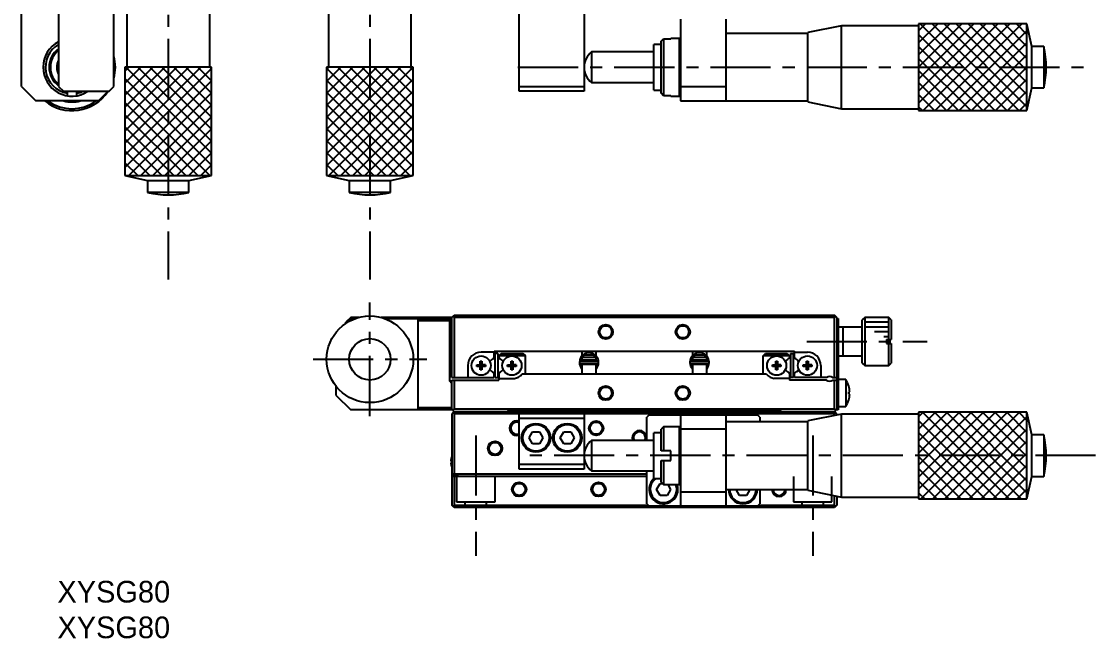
# Model space of a CAD drawing. Extents: x -54 to 403, y -3 to 289.
# Drawn here: x -53.3 to 169.8, y -2.6 to 125.5 of the extents above; entities that cross this region are included whole.
import ezdxf

# ---------------------------------------------------------------- set-up
doc = ezdxf.new("R2010")
doc.units = 0
doc.header["$LTSCALE"] = 10
doc.linetypes.add('CENTER', pattern=[2, 1.25, -0.25, 0.25, -0.25])
doc.linetypes.add('DASHED', pattern=[3.5, 2, -1.5])
doc.layers.get('0').update_dxf_attribs({"linetype": 'CONTINUOUS'})
doc.layers.add('CENTER', color=1, linetype='CENTER')
doc.styles.get("Standard").update_dxf_attribs({"font": 'FGP教科書体NT-M'})

msp = doc.modelspace()

# ---------------------------------------------------------------- linework, layer by layer
at = {"color": 7, "linetype": 'CONTINUOUS'}
for p, q in [((-53.334004, 111.960165), (-53.334004, 132.960165)), ((-45.634004, 132.960165), (-45.634004, 111.960165)), ((-34.134004, 111.960165), (-34.134004, 132.960165)), ((-31.434004, 131.960165), (-31.434004, 115.960165)), ((-14.234004, 115.960165), (-14.234004, 131.960165)), ((10.457847, 131.960165), (10.457847, 115.960165)), ((27.657847, 115.960165), (27.657847, 131.960165)), ((50.057847, 110.960165), (50.057847, 132.960165)), ((63.557847, 132.960165), (63.557847, 110.960165)), ((83.557847, 125.960165), (83.557847, 108.960165)), ((93.057847, 108.960165), (93.057847, 125.960165)), ((133.057847, 124.960165), (133.057847, 115.960165)), ((155.557847, 124.960165), (133.057847, 124.960165)), ((133.057847, 124.960165), (133.057847, 106.960165)), ((156.557847, 120.260165), (155.557847, 124.960165)), ((155.557847, 106.960165), (155.557847, 124.960165)), ((110.057847, 122.960165), (93.057847, 122.960165)), ((117.057847, 124.560165), (110.057847, 123.160165)), ((110.057847, 108.760165), (110.057847, 123.160165)), ((117.057847, 107.360165), (117.057847, 124.560165)), ((133.057847, 124.560165), (117.057847, 124.560165)), ((79.557847, 120.710165), (78.057847, 120.710165)), ((78.057847, 111.210165), (78.057847, 120.710165)), ((79.557847, 121.368491), (80.057847, 121.876244)), ((79.557847, 110.551838), (79.557847, 121.368491)), ((80.057847, 121.876244), (80.057847, 110.044085)), ((80.057847, 121.876244), (81.557847, 121.876244)), ((83.357847, 121.960165), (81.557847, 121.960165)), ((81.557847, 121.876244), (81.557847, 121.960165)), ((83.357847, 109.960165), (83.357847, 121.960165)), ((83.557847, 121.760165), (83.357847, 121.960165)), ((65.125027, 119.135165), (65.125027, 112.785165)), ((78.057847, 119.135165), (65.125027, 119.135165)), ((156.557847, 111.660165), (156.557847, 120.260165)), ((159.057847, 120.260165), (156.557847, 120.260165)), ((159.057847, 120.260165), (159.057847, 111.660165)), ((-13.834004, 115.960165), (-31.834004, 115.960165)), ((-31.834004, 115.960165), (-31.834004, 93.460165)), ((-13.834004, 93.460165), (-13.834004, 115.960165)), ((19.057847, 115.960165), (10.057847, 115.960165)), ((28.057847, 115.960165), (10.057847, 115.960165)), ((10.057847, 115.960165), (10.057847, 93.460165)), ((28.057847, 93.460165), (28.057847, 115.960165)), ((-53.334004, 111.960165), (-50.334004, 108.960165)), ((-45.634004, 111.960165), (-44.634004, 110.960165)), ((-35.134004, 110.960165), (-34.134004, 111.960165)), ((50.057847, 111.960165), (63.557847, 111.960165)), ((65.125027, 112.785165), (78.057847, 112.785165)), ((83.557847, 111.960165), (93.057847, 111.960165)), ((155.557847, 106.960165), (156.557847, 111.660165)), ((156.557847, 111.660165), (159.057847, 111.660165)), ((-44.634004, 110.960165), (-35.134004, 110.960165)), ((-43.834004, 110.960165), (-43.834004, 110.044085)), ((-41.834004, 110.044085), (-41.834004, 110.960165)), ((-37.334004, 108.960165), (-35.334004, 110.960165)), ((63.557847, 110.960165), (50.057847, 110.960165)), ((78.057847, 111.210165), (79.557847, 111.210165)), ((80.057847, 110.044085), (79.557847, 110.551838)), ((81.557847, 110.044085), (80.057847, 110.044085)), ((81.557847, 109.960165), (81.557847, 110.044085)), ((81.557847, 109.960165), (83.357847, 109.960165)), ((83.357847, 109.960165), (83.557847, 110.160165)), ((-37.334004, 108.960165), (-50.334004, 108.960165)), ((83.557847, 108.960165), (110.057847, 108.960165)), ((110.057847, 108.760165), (117.057847, 107.360165)), ((117.057847, 107.360165), (133.057847, 107.360165)), ((133.057847, 106.960165), (155.557847, 106.960165)), ((-31.834004, 93.460165), (-27.134004, 92.460165)), ((-31.834004, 93.460165), (-13.834004, 93.460165)), ((-27.134004, 92.460165), (-18.534004, 92.460165)), ((-27.134004, 92.460165), (-27.134004, 89.960165)), ((-18.534004, 92.460165), (-13.834004, 93.460165)), ((-18.534004, 89.960165), (-18.534004, 92.460165)), ((10.057847, 93.460165), (14.757847, 92.460165)), ((10.057847, 93.460165), (28.057847, 93.460165)), ((14.757847, 92.460165), (23.357847, 92.460165)), ((14.757847, 92.460165), (14.757847, 89.960165)), ((23.357847, 92.460165), (28.057847, 93.460165)), ((23.357847, 89.960165), (23.357847, 92.460165)), ((-18.534004, 89.960165), (-27.134004, 89.960165)), ((23.357847, 89.960165), (14.757847, 89.960165)), ((15.057847, 63.818323), (14.006805, 62.76728)), ((15.057847, 64.018323), (14.057847, 63.018323)), ((14.057847, 62.818323), (14.057847, 63.018323)), ((16.753503, 64.018323), (15.057847, 64.018323)), ((15.057847, 63.818323), (16.099807, 63.818323)), ((36.057847, 64.018323), (21.362191, 64.018323)), ((22.015887, 63.818323), (35.557847, 63.818323)), ((29.057847, 44.818323), (29.057847, 63.818323)), ((35.557847, 63.318323), (29.057847, 63.318323)), ((35.557847, 63.818323), (35.557847, 50.818323)), ((36.057847, 64.018323), (36.557847, 64.518323)), ((36.057847, 51.518323), (36.057847, 64.018323)), ((36.307847, 64.268323), (36.557847, 64.018323)), ((36.557847, 64.518323), (115.557847, 64.518323)), ((36.557847, 64.018323), (36.557847, 51.518323)), ((115.557847, 64.018323), (36.557847, 64.018323)), ((116.057847, 64.018323), (115.557847, 64.518323)), ((115.557847, 64.018323), (115.807847, 64.268323)), ((115.557847, 51.518323), (115.557847, 64.018323)), ((116.057847, 64.018323), (116.057847, 44.818323)), ((116.057847, 63.818323), (116.357847, 63.818323)), ((116.357847, 63.818323), (116.357847, 44.818323)), ((121.857847, 64.018323), (121.357847, 63.518323)), ((121.357847, 54.518323), (121.357847, 63.518323)), ((121.857847, 64.018323), (121.857847, 54.018323)), ((126.857847, 64.018323), (121.857847, 64.018323)), ((126.857847, 59.418323), (126.857847, 64.018323)), ((127.357847, 63.518323), (126.857847, 64.018323)), ((127.357847, 63.518323), (127.357847, 59.418323)), ((121.357847, 62.018323), (116.357847, 62.018323)), ((117.357847, 56.018323), (117.357847, 62.018323)), ((126.357847, 59.418323), (126.357847, 58.618323)), ((126.357847, 59.418323), (127.357847, 59.418323)), ((126.357847, 58.618323), (127.357847, 58.618323)), ((126.857847, 54.018323), (126.857847, 58.618323)), ((127.357847, 58.618323), (127.357847, 54.518323)), ((44.857847, 56.818323), (42.157847, 56.818323)), ((44.857847, 57.018323), (107.257847, 57.018323)), ((44.857847, 55.562734), (44.857847, 57.018323)), ((45.057847, 51.518323), (45.057847, 56.518323)), ((45.657847, 56.518323), (45.057847, 56.518323)), ((45.657849, 56.518323), (45.657849, 51.518323)), ((45.857847, 56.018323), (46.357847, 56.518323)), ((45.857847, 56.018323), (45.857847, 55.562734)), ((51.357847, 56.018323), (45.857847, 56.018323)), ((46.357847, 56.518323), (50.857847, 56.518323)), ((50.857847, 56.518323), (51.357847, 56.018323)), ((51.357847, 52.218323), (51.357847, 56.018323)), ((63.057847, 57.018323), (63.057847, 55.962654)), ((63.112164, 55.718323), (63.641332, 56.218323)), ((63.641332, 56.218323), (65.474362, 56.218323)), ((65.474362, 56.218323), (66.00353, 55.718323)), ((66.057847, 56.006574), (66.057847, 57.018323)), ((86.057847, 57.018323), (86.057847, 56.01464)), ((86.112164, 55.718323), (86.641332, 56.218323)), ((86.641332, 56.218323), (88.474362, 56.218323)), ((88.474362, 56.218323), (89.00353, 55.718323)), ((89.057847, 55.97312), (89.057847, 57.018323)), ((100.757847, 56.018323), (101.257847, 56.518323)), ((100.757847, 52.218323), (100.757847, 56.018323)), ((106.257847, 56.018323), (100.757847, 56.018323)), ((101.257847, 56.518323), (105.757847, 56.518323)), ((105.757847, 56.518323), (106.257847, 56.018323)), ((106.257847, 56.018323), (106.257847, 55.562734)), ((106.457845, 56.518323), (106.457845, 51.518323)), ((106.457847, 56.518323), (107.057847, 56.518323)), ((107.057847, 51.518323), (107.057847, 56.518323)), ((107.257847, 55.562734), (107.257847, 57.018323)), ((107.257847, 56.818323), (109.957847, 56.818323)), ((116.357847, 56.018323), (121.357847, 56.018323)), ((39.407847, 54.068323), (39.407847, 51.518323)), ((41.271486, 53.838323), (41.271486, 54.198323)), ((41.271486, 54.198323), (41.977847, 54.198323)), ((41.977847, 53.838323), (41.271486, 53.838323)), ((41.977847, 54.904684), (42.337847, 54.904684)), ((41.977847, 54.198323), (41.977847, 54.904684)), ((41.988219, 54.18795), (41.977847, 54.198323)), ((41.988219, 53.848695), (41.977847, 53.838323)), ((41.977847, 53.131961), (41.977847, 53.838323)), ((41.988219, 53.848695), (41.988219, 54.18795)), ((41.988219, 54.18795), (42.327475, 54.18795)), ((42.327475, 53.848695), (41.988219, 53.848695)), ((42.327475, 54.18795), (42.337847, 54.198323)), ((42.327475, 54.18795), (42.327475, 53.848695)), ((42.327475, 53.848695), (42.337847, 53.838323)), ((42.337847, 54.904684), (42.337847, 54.198323)), ((43.044209, 54.198323), (42.337847, 54.198323)), ((42.337847, 53.838323), (42.337847, 53.131961)), ((43.044209, 53.838323), (42.337847, 53.838323)), ((43.044209, 54.198323), (43.044209, 53.838323)), ((44.564097, 55.393138), (44.857847, 55.562734)), ((45.857847, 55.562734), (46.151597, 55.393138)), ((47.671486, 53.838323), (47.671486, 54.198323)), ((47.671486, 54.198323), (48.377847, 54.198323)), ((48.377847, 53.838323), (47.671486, 53.838323)), ((48.377847, 54.904684), (48.737847, 54.904684)), ((48.377847, 54.198323), (48.377847, 54.904684)), ((48.388219, 54.18795), (48.377847, 54.198323)), ((48.388219, 53.848695), (48.377847, 53.838323)), ((48.377847, 53.131961), (48.377847, 53.838323)), ((48.388219, 53.848695), (48.388219, 54.18795)), ((48.388219, 54.18795), (48.727475, 54.18795)), ((48.727475, 53.848695), (48.388219, 53.848695)), ((48.727475, 54.18795), (48.737847, 54.198323)), ((48.727475, 54.18795), (48.727475, 53.848695)), ((48.727475, 53.848695), (48.737847, 53.838323)), ((48.737847, 54.904684), (48.737847, 54.198323)), ((49.444209, 54.198323), (48.737847, 54.198323)), ((48.737847, 53.838323), (48.737847, 53.131961)), ((49.444209, 53.838323), (48.737847, 53.838323)), ((49.444209, 54.198323), (49.444209, 53.838323)), ((62.712435, 55.383732), (62.578686, 54.692485)), ((62.677524, 55.194357), (62.676667, 55.158617)), ((62.676667, 55.158617), (62.677595, 55.12288)), ((62.680166, 55.230012), (62.677524, 55.194357)), ((62.677595, 55.12288), (62.680307, 55.087233)), ((62.684585, 55.265495), (62.680166, 55.230012)), ((62.680307, 55.087233), (62.684797, 55.051763)), ((62.690773, 55.300719), (62.684585, 55.265495)), ((62.684797, 55.051763), (62.691052, 55.016556)), ((62.698713, 55.335598), (62.690773, 55.300719)), ((62.691052, 55.016556), (62.699058, 54.981699)), ((62.708388, 55.370047), (62.698713, 55.335598)), ((62.699058, 54.981699), (62.708795, 54.947277)), ((62.719774, 55.403979), (62.708388, 55.370047)), ((62.708795, 54.947277), (62.720241, 54.913373)), ((62.728646, 55.424471), (62.712435, 55.383732)), ((62.732111, 55.435566), (62.719774, 55.403979)), ((62.720241, 54.913373), (62.733368, 54.880072)), ((62.732608, 55.436419), (62.732111, 55.435566)), ((62.737994, 55.439037), (62.732608, 55.436419)), ((62.733368, 54.880072), (62.734146, 54.878241)), ((62.736916, 55.444461), (62.993473, 55.368142)), ((62.751438, 55.477688), (62.736941, 55.444349)), ((62.74269, 55.43952), (62.737994, 55.439037)), ((62.74866, 55.439416), (62.74269, 55.43952)), ((62.755866, 55.438726), (62.74866, 55.439416)), ((62.764261, 55.437454), (62.755866, 55.438726)), ((62.773792, 55.435609), (62.764261, 55.437454)), ((62.784395, 55.433201), (62.773792, 55.435609)), ((62.796003, 55.430248), (62.784395, 55.433201)), ((62.808541, 55.426768), (62.796003, 55.430248)), ((66.352218, 54.888828), (62.802218, 54.888828)), ((62.802218, 54.438828), (66.352218, 54.438828)), ((62.821927, 55.422783), (62.808541, 55.426768)), ((62.836074, 55.418319), (62.821927, 55.422783)), ((62.850893, 55.413405), (62.836074, 55.418319)), ((62.866285, 55.408074), (62.850893, 55.413405)), ((62.882153, 55.402359), (62.866285, 55.408074)), ((62.898393, 55.396297), (62.882153, 55.402359)), ((62.9149, 55.389928), (62.898393, 55.396297)), ((62.931567, 55.383292), (62.9149, 55.389928)), ((62.948287, 55.376434), (62.931567, 55.383292)), ((62.964952, 55.369396), (62.948287, 55.376434)), ((62.981453, 55.362225), (62.964952, 55.369396)), ((62.997684, 55.354967), (62.981453, 55.362225)), ((62.993473, 55.368142), (63.057857, 55.336968)), ((63.01354, 55.347669), (62.997684, 55.354967)), ((63.028918, 55.340379), (63.01354, 55.347669)), ((63.043719, 55.333142), (63.028918, 55.340379)), ((63.091831, 54.218271), (63.042613, 54.438776)), ((63.057847, 55.326007), (63.043719, 55.333142)), ((63.057847, 55.718323), (63.057847, 55.218323)), ((66.057847, 55.718323), (63.057847, 55.718323)), ((63.057847, 55.218323), (66.057847, 55.218323)), ((66.057847, 54.218323), (63.057847, 54.218323)), ((63.057847, 54.218323), (63.057847, 52.218323)), ((63.126698, 55.163455), (63.12726, 55.177077)), ((63.126837, 55.149826), (63.126698, 55.163455)), ((63.127673, 55.136226), (63.126837, 55.149826)), ((63.12726, 55.177077), (63.12852, 55.190654)), ((63.129205, 55.122692), (63.127673, 55.136226)), ((63.12852, 55.190654), (63.130475, 55.204151)), ((63.131427, 55.10926), (63.129205, 55.122692)), ((63.130475, 55.204151), (63.13312, 55.21753)), ((63.134331, 55.095967), (63.131427, 55.10926)), ((63.13312, 55.21753), (63.1333, 55.218327)), ((63.137907, 55.082845), (63.134331, 55.095967)), ((63.142144, 55.06993), (63.137907, 55.082845)), ((63.14703, 55.057255), (63.142144, 55.06993)), ((63.152548, 55.04485), (63.14703, 55.057255)), ((63.158682, 55.032748), (63.152548, 55.04485)), ((63.165415, 55.020977), (63.158682, 55.032748)), ((63.172727, 55.009566), (63.165415, 55.020977)), ((63.166702, 55.018323), (63.557847, 55.018323)), ((63.180596, 54.998543), (63.172727, 55.009566)), ((63.189002, 54.987931), (63.180596, 54.998543)), ((63.197922, 54.977757), (63.189002, 54.987931)), ((63.207331, 54.968042), (63.197922, 54.977757)), ((63.217206, 54.95881), (63.207331, 54.968042)), ((63.22752, 54.950079), (63.217206, 54.95881)), ((63.238247, 54.941869), (63.22752, 54.950079)), ((63.249362, 54.934198), (63.238247, 54.941869)), ((63.260836, 54.927081), (63.249362, 54.934198)), ((63.272641, 54.920535), (63.260836, 54.927081)), ((63.284749, 54.914573), (63.272641, 54.920535)), ((63.297131, 54.909207), (63.284749, 54.914573)), ((63.309758, 54.904449), (63.297131, 54.909207)), ((63.3226, 54.900308), (63.309758, 54.904449)), ((63.335628, 54.896794), (63.3226, 54.900308)), ((63.34881, 54.893913), (63.335628, 54.896794)), ((63.362118, 54.891671), (63.34881, 54.893913)), ((63.375519, 54.890075), (63.362118, 54.891671)), ((63.388984, 54.889127), (63.375519, 54.890075)), ((63.40177, 54.888828), (63.388984, 54.889127)), ((63.557847, 55.218323), (63.557847, 54.888828)), ((63.557847, 54.438828), (63.557847, 54.218323)), ((65.557847, 54.888828), (65.557847, 55.218323)), ((65.557847, 55.018323), (65.987515, 55.018323)), ((65.557847, 54.218323), (65.557847, 54.438828)), ((65.756221, 54.888852), (65.752666, 54.888828)), ((65.769713, 54.889356), (65.756221, 54.888852)), ((65.783167, 54.89051), (65.769713, 54.889356)), ((65.796553, 54.892313), (65.783167, 54.89051)), ((65.80984, 54.894761), (65.796553, 54.892313)), ((65.822997, 54.89785), (65.80984, 54.894761)), ((65.835992, 54.901573), (65.822997, 54.89785)), ((65.848796, 54.905924), (65.835992, 54.901573)), ((65.861379, 54.910894), (65.848796, 54.905924)), ((65.873709, 54.916472), (65.861379, 54.910894)), ((65.885757, 54.922648), (65.873709, 54.916472)), ((65.897494, 54.929409), (65.885757, 54.922648)), ((65.90889, 54.936741), (65.897494, 54.929409)), ((65.919917, 54.944628), (65.90889, 54.936741)), ((65.930547, 54.953053), (65.919917, 54.944628)), ((65.940752, 54.961998), (65.930547, 54.953053)), ((65.950506, 54.971444), (65.940752, 54.961998)), ((65.959783, 54.981367), (65.950506, 54.971444)), ((65.968557, 54.991747), (65.959783, 54.981367)), ((65.976804, 55.002559), (65.968557, 54.991747)), ((65.984501, 55.013776), (65.976804, 55.002559)), ((65.991628, 55.025373), (65.984501, 55.013776)), ((65.998161, 55.037319), (65.991628, 55.025373)), ((66.004084, 55.049587), (65.998161, 55.037319)), ((66.009378, 55.062143), (66.004084, 55.049587)), ((66.014027, 55.074956), (66.009378, 55.062143)), ((66.018018, 55.087993), (66.014027, 55.074956)), ((66.021338, 55.101219), (66.018018, 55.087993)), ((66.021133, 55.218338), (66.022986, 55.209513)), ((66.023977, 55.114599), (66.021338, 55.101219)), ((66.022986, 55.209513), (66.025216, 55.196076)), ((66.025927, 55.128097), (66.023977, 55.114599)), ((66.025216, 55.196076), (66.026754, 55.182538)), ((66.025393, 55.218353), (66.111836, 54.888846)), ((66.027182, 55.141677), (66.025927, 55.128097)), ((66.026754, 55.182538), (66.027596, 55.168934)), ((66.027739, 55.155302), (66.027182, 55.141677)), ((66.027596, 55.168934), (66.027739, 55.155302)), ((66.057847, 55.218323), (66.057847, 55.718323)), ((66.057847, 52.218323), (66.057847, 54.218323)), ((66.062691, 54.218154), (66.058081, 54.203)), ((66.11151, 54.438774), (66.062691, 54.218154)), ((66.421398, 55.435094), (66.408446, 55.465352)), ((66.44296, 55.379823), (66.422325, 55.435566)), ((85.674751, 55.39296), (85.541002, 54.701714)), ((85.63984, 55.203585), (85.638983, 55.167846)), ((85.638983, 55.167846), (85.639912, 55.132109)), ((85.642482, 55.23924), (85.63984, 55.203585)), ((85.639912, 55.132109), (85.642624, 55.096461)), ((85.646902, 55.274723), (85.642482, 55.23924)), ((85.642624, 55.096461), (85.647113, 55.060991)), ((85.653089, 55.309948), (85.646902, 55.274723)), ((85.647113, 55.060991), (85.653368, 55.025785)), ((85.661029, 55.344827), (85.653089, 55.309948)), ((85.653368, 55.025785), (85.661374, 54.990927)), ((85.670704, 55.379276), (85.661029, 55.344827)), ((85.661374, 54.990927), (85.671112, 54.956505)), ((85.68209, 55.413208), (85.670704, 55.379276)), ((85.671112, 54.956505), (85.682558, 54.922602)), ((85.690962, 55.4337), (85.674751, 55.39296)), ((85.694427, 55.444794), (85.68209, 55.413208)), ((85.682558, 54.922602), (85.695684, 54.889301)), ((85.694924, 55.445647), (85.694427, 55.444795)), ((85.700513, 55.448303), (85.694924, 55.445647)), ((85.695684, 54.889301), (85.696462, 54.88747)), ((85.713754, 55.486917), (85.696597, 55.447269)), ((85.699232, 55.453689), (85.955789, 55.377371)), ((85.705076, 55.448751), (85.700513, 55.448303)), ((85.71082, 55.448654), (85.705076, 55.448751)), ((85.717712, 55.448013), (85.71082, 55.448654)), ((85.72571, 55.446832), (85.717712, 55.448013)), ((85.734766, 55.445118), (85.72571, 55.446832)), ((85.744827, 55.44288), (85.734766, 55.445118)), ((85.75583, 55.440134), (85.744827, 55.44288)), ((85.767711, 55.436894), (85.75583, 55.440134)), ((89.314534, 54.898057), (85.764534, 54.898057)), ((85.764534, 54.448057), (89.314534, 54.448057)), ((85.780399, 55.433181), (85.767711, 55.436894)), ((85.793816, 55.429017), (85.780399, 55.433181)), ((85.807882, 55.424426), (85.793816, 55.429017)), ((85.822514, 55.419437), (85.807882, 55.424426)), ((85.837623, 55.414079), (85.822514, 55.419437)), ((85.853118, 55.408385), (85.837623, 55.414079)), ((85.868907, 55.402388), (85.853118, 55.408385)), ((85.884894, 55.396125), (85.868907, 55.402388)), ((85.900985, 55.389633), (85.884894, 55.396125)), ((85.917081, 55.382951), (85.900985, 55.389633)), ((85.933087, 55.376119), (85.917081, 55.382951)), ((85.948907, 55.369179), (85.933087, 55.376119)), ((85.964445, 55.362172), (85.948907, 55.369179)), ((85.955789, 55.377371), (86.057874, 55.325228)), ((85.979608, 55.355139), (85.964445, 55.362172)), ((85.994306, 55.348124), (85.979608, 55.355139)), ((86.008449, 55.341168), (85.994306, 55.348124)), ((86.057016, 54.218076), (86.004929, 54.448005)), ((86.021954, 55.334313), (86.008449, 55.341168)), ((86.034739, 55.327601), (86.021954, 55.334313)), ((86.046727, 55.321071), (86.034739, 55.327601)), ((86.057847, 55.314762), (86.046727, 55.321071)), ((86.057847, 55.718323), (86.057847, 55.218323)), ((89.057847, 55.718323), (86.057847, 55.718323)), ((86.057847, 55.218323), (89.057847, 55.218323)), ((89.057847, 54.218323), (86.057847, 54.218323)), ((86.057847, 54.218323), (86.057847, 52.218323)), ((86.089015, 55.172683), (86.089576, 55.186305)), ((86.089153, 55.159054), (86.089015, 55.172683)), ((86.08999, 55.145454), (86.089153, 55.159054)), ((86.089576, 55.186305), (86.090836, 55.199883)), ((86.091522, 55.131921), (86.08999, 55.145454)), ((86.090836, 55.199883), (86.092792, 55.21338)), ((86.093743, 55.118489), (86.091522, 55.131921)), ((86.092792, 55.21338), (86.093689, 55.218337)), ((86.096647, 55.105195), (86.093743, 55.118489)), ((86.100223, 55.092074), (86.096647, 55.105195)), ((86.104461, 55.079159), (86.100223, 55.092074)), ((86.109346, 55.066483), (86.104461, 55.079159)), ((86.114864, 55.054079), (86.109346, 55.066483)), ((86.120999, 55.041976), (86.114864, 55.054079)), ((86.127732, 55.030206), (86.120999, 55.041976)), ((86.135043, 55.018795), (86.127732, 55.030206)), ((86.142913, 55.007771), (86.135043, 55.018795)), ((86.135123, 55.018323), (86.557847, 55.018323)), ((86.151319, 54.99716), (86.142913, 55.007771)), ((86.160238, 54.986985), (86.151319, 54.99716)), ((86.169648, 54.977271), (86.160238, 54.986985)), ((86.179522, 54.968038), (86.169648, 54.977271)), ((86.189836, 54.959307), (86.179522, 54.968038)), ((86.200564, 54.951097), (86.189836, 54.959307)), ((86.211678, 54.943426), (86.200564, 54.951097)), ((86.223152, 54.93631), (86.211678, 54.943426)), ((86.234957, 54.929764), (86.223152, 54.93631)), ((86.247065, 54.923802), (86.234957, 54.929764)), ((86.259447, 54.918436), (86.247065, 54.923802)), ((86.272074, 54.913677), (86.259447, 54.918436)), ((86.284917, 54.909537), (86.272074, 54.913677)), ((86.297944, 54.906022), (86.284917, 54.909537)), ((86.311127, 54.903141), (86.297944, 54.906022)), ((86.324434, 54.9009), (86.311127, 54.903141)), ((86.337836, 54.899303), (86.324434, 54.9009)), ((86.3513, 54.898355), (86.337836, 54.899303)), ((86.364086, 54.898057), (86.3513, 54.898355)), ((86.557847, 55.218323), (86.557847, 54.898057)), ((86.557847, 54.448057), (86.557847, 54.218323)), ((88.557847, 54.898057), (88.557847, 55.218323)), ((88.557847, 55.018323), (88.944079, 55.018323)), ((88.557847, 54.218323), (88.557847, 54.448057)), ((88.718538, 54.898081), (88.714983, 54.898057)), ((88.732029, 54.898585), (88.718538, 54.898081)), ((88.745484, 54.899739), (88.732029, 54.898585)), ((88.75887, 54.901542), (88.745484, 54.899739)), ((88.772157, 54.90399), (88.75887, 54.901542)), ((88.785313, 54.907078), (88.772157, 54.90399)), ((88.798309, 54.910802), (88.785313, 54.907078)), ((88.811113, 54.915153), (88.798309, 54.910802)), ((88.823695, 54.920122), (88.811113, 54.915153)), ((88.836025, 54.925701), (88.823695, 54.920122)), ((88.848073, 54.931877), (88.836025, 54.925701)), ((88.85981, 54.938638), (88.848073, 54.931877)), ((88.871206, 54.94597), (88.85981, 54.938638)), ((88.882233, 54.953857), (88.871206, 54.94597)), ((88.892863, 54.962282), (88.882233, 54.953857)), ((88.903069, 54.971227), (88.892863, 54.962282)), ((88.912823, 54.980672), (88.903069, 54.971227)), ((88.922099, 54.990596), (88.912823, 54.980672)), ((88.930873, 55.000976), (88.922099, 54.990596)), ((88.93912, 55.011787), (88.930873, 55.000976)), ((88.946818, 55.023005), (88.93912, 55.011787)), ((88.953944, 55.034601), (88.946818, 55.023005)), ((88.960478, 55.046548), (88.953944, 55.034601)), ((88.966401, 55.058815), (88.960478, 55.046548)), ((88.971694, 55.071371), (88.966401, 55.058815)), ((88.976344, 55.084185), (88.971694, 55.071371)), ((88.980335, 55.097222), (88.976344, 55.084185)), ((88.983654, 55.110448), (88.980335, 55.097222)), ((88.986293, 55.123828), (88.983654, 55.110448)), ((88.985383, 55.218324), (88.987532, 55.205305)), ((88.988244, 55.137326), (88.986293, 55.123828)), ((88.987532, 55.205305), (88.98907, 55.191767)), ((88.989499, 55.150906), (88.988244, 55.137326)), ((88.98907, 55.191767), (88.989912, 55.178163)), ((88.990056, 55.16453), (88.989499, 55.150906)), ((88.989912, 55.178163), (88.990056, 55.16453)), ((88.991191, 55.218408), (89.074153, 54.898074)), ((89.073827, 54.448003), (89.022243, 54.21823)), ((89.057847, 55.218323), (89.057847, 55.718323)), ((89.057847, 52.218323), (89.057847, 54.218323)), ((89.383715, 55.444322), (89.370762, 55.47458)), ((89.405277, 55.389052), (89.384642, 55.444794)), ((102.671486, 53.838323), (102.671486, 54.198323)), ((102.671486, 54.198323), (103.377847, 54.198323)), ((103.377847, 53.838323), (102.671486, 53.838323)), ((103.377847, 54.904684), (103.737847, 54.904684)), ((103.377847, 54.198323), (103.377847, 54.904684)), ((103.388219, 54.18795), (103.377847, 54.198323)), ((103.388219, 53.848695), (103.377847, 53.838323)), ((103.377847, 53.131961), (103.377847, 53.838323)), ((103.388219, 53.848695), (103.388219, 54.18795)), ((103.388219, 54.18795), (103.727475, 54.18795)), ((103.727475, 53.848695), (103.388219, 53.848695)), ((103.727475, 54.18795), (103.737847, 54.198323)), ((103.727475, 54.18795), (103.727475, 53.848695)), ((103.727475, 53.848695), (103.737847, 53.838323)), ((103.737847, 54.904684), (103.737847, 54.198323)), ((104.444209, 54.198323), (103.737847, 54.198323)), ((103.737847, 53.838323), (103.737847, 53.131961)), ((104.444209, 53.838323), (103.737847, 53.838323)), ((104.444209, 54.198323), (104.444209, 53.838323)), ((106.257847, 55.562734), (105.964097, 55.393138)), ((107.551597, 55.393138), (107.257847, 55.562734)), ((109.071486, 53.838323), (109.071486, 54.198323)), ((109.071486, 54.198323), (109.777847, 54.198323)), ((109.777847, 53.838323), (109.071486, 53.838323)), ((109.777847, 54.904684), (110.137847, 54.904684)), ((109.777847, 54.198323), (109.777847, 54.904684)), ((109.788219, 54.18795), (109.777847, 54.198323)), ((109.788219, 53.848695), (109.777847, 53.838323)), ((109.777847, 53.131961), (109.777847, 53.838323)), ((109.788219, 53.848695), (109.788219, 54.18795)), ((109.788219, 54.18795), (110.127475, 54.18795)), ((110.127475, 53.848695), (109.788219, 53.848695)), ((110.127475, 54.18795), (110.137847, 54.198323)), ((110.127475, 54.18795), (110.127475, 53.848695)), ((110.127475, 53.848695), (110.137847, 53.838323)), ((110.137847, 54.904684), (110.137847, 54.198323)), ((110.844209, 54.198323), (110.137847, 54.198323)), ((110.137847, 53.838323), (110.137847, 53.131961)), ((110.844209, 53.838323), (110.137847, 53.838323)), ((110.844209, 54.198323), (110.844209, 53.838323)), ((112.707847, 54.068323), (112.707847, 51.518323)), ((121.357847, 54.518323), (121.857847, 54.018323)), ((121.857847, 54.018323), (126.857847, 54.018323)), ((126.857847, 54.018323), (127.357847, 54.518323)), ((35.557847, 52.518323), (36.057847, 52.518323)), ((36.057847, 51.518323), (44.857847, 51.518323)), ((42.337847, 53.131961), (41.977847, 53.131961)), ((44.857847, 52.473911), (44.564097, 52.643507)), ((44.857847, 51.518323), (44.857847, 52.473911)), ((45.057847, 51.518323), (45.657847, 51.518323)), ((46.151597, 52.643507), (45.857847, 52.473911)), ((45.857847, 52.473911), (45.857847, 51.018323)), ((48.737847, 53.131961), (48.377847, 53.131961)), ((101.478785, 52.218323), (50.636909, 52.218323)), ((103.737847, 53.131961), (103.377847, 53.131961)), ((105.964097, 52.643507), (106.257847, 52.473911)), ((106.257847, 52.473911), (106.257847, 51.018323)), ((107.057847, 51.518323), (106.457847, 51.518323)), ((107.257847, 52.473911), (107.551597, 52.643507)), ((107.257847, 51.518323), (107.257847, 52.473911)), ((113.957847, 51.518323), (107.257847, 51.518323)), ((110.137847, 53.131961), (109.777847, 53.131961)), ((115.157847, 51.518323), (116.057847, 51.518323)), ((12.057847, 47.818323), (12.057847, 49.661468)), ((36.057847, 50.318323), (35.557847, 50.818323)), ((36.057847, 51.018323), (45.857847, 51.018323)), ((36.057847, 44.818323), (36.057847, 51.018323)), ((36.557847, 51.018323), (36.557847, 45.018323)), ((45.857847, 51.318323), (49.079862, 51.318323)), ((106.257847, 51.318323), (103.035832, 51.318323)), ((113.896409, 51.018323), (106.257847, 51.018323)), ((115.219285, 51.018323), (116.057847, 51.018323)), ((115.557847, 45.018323), (115.557847, 51.018323)), ((117.90031, 51.118323), (116.357847, 51.118323)), ((117.90031, 51.118323), (117.90031, 45.518323)), ((118.551052, 49.717462), (118.55722, 49.72047)), ((12.057847, 47.818323), (15.057847, 44.818323)), ((118.551052, 48.578323), (118.744309, 48.578323)), ((118.551052, 48.058323), (118.551052, 48.578323)), ((118.744309, 48.058323), (118.551052, 48.058323)), ((118.55722, 46.916175), (118.551052, 46.919183)), ((36.057847, 44.818323), (15.057847, 44.818323)), ((29.057847, 45.318323), (36.057847, 45.318323)), ((36.057847, 45.018323), (36.557847, 44.518323)), ((36.557847, 45.018323), (36.307847, 44.768323)), ((36.557847, 45.018323), (115.557847, 45.018323)), ((47.557847, 44.518323), (47.907847, 44.868323)), ((47.907847, 44.868323), (104.207847, 44.868323)), ((104.207847, 44.868323), (104.557847, 44.518323)), ((115.807847, 44.768323), (115.557847, 45.018323)), ((115.557847, 44.518323), (116.057847, 45.018323)), ((116.357847, 44.818323), (116.057847, 44.818323)), ((116.357847, 45.518323), (117.90031, 45.518323)), ((36.557847, 44.518323), (36.057847, 44.018323)), ((36.057847, 44.018323), (36.057847, 25.018323)), ((36.307847, 44.268323), (36.557847, 44.018323)), ((36.557847, 44.518323), (115.557847, 44.518323)), ((36.557847, 44.018323), (36.557847, 31.518323)), ((115.557847, 44.018323), (36.557847, 44.018323)), ((50.057847, 32.518323), (50.057847, 44.018323)), ((63.557847, 43.018323), (50.057847, 43.018323)), ((63.557847, 44.018323), (63.557847, 32.518323)), ((77.057847, 43.818323), (76.557847, 43.318323)), ((76.557847, 38.493323), (76.557847, 43.318323)), ((77.057847, 43.818323), (99.557847, 43.818323)), ((83.557847, 43.818323), (83.557847, 24.818323)), ((93.057847, 24.818323), (93.057847, 43.818323)), ((100.057847, 43.318323), (99.557847, 43.818323)), ((100.057847, 43.318323), (100.057847, 42.318323)), ((117.057847, 43.918323), (110.057847, 42.518323)), ((110.057847, 28.118323), (110.057847, 42.518323)), ((116.057847, 44.018323), (115.557847, 44.518323)), ((115.557847, 44.018323), (115.807847, 44.268323)), ((115.557847, 43.618323), (115.557847, 44.018323)), ((116.057847, 44.018323), (116.057847, 43.718323)), ((133.057847, 43.918323), (117.057847, 43.918323)), ((117.057847, 26.718323), (117.057847, 43.918323)), ((155.557847, 44.318323), (133.057847, 44.318323)), ((133.057847, 44.318323), (133.057847, 26.318323)), ((156.557847, 39.618323), (155.557847, 44.318323)), ((155.557847, 26.318323), (155.557847, 44.318323)), ((52.114471, 39.018323), (52.836159, 40.268323)), ((52.836159, 40.268323), (54.279535, 40.268323)), ((54.279535, 40.268323), (55.001223, 39.018323)), ((58.614471, 39.018323), (59.336159, 40.268323)), ((59.336159, 40.268323), (60.779535, 40.268323)), ((60.779535, 40.268323), (61.501223, 39.018323)), ((80.057847, 41.318323), (79.557847, 40.818323)), ((79.557847, 36.318323), (79.557847, 40.818323)), ((80.057847, 41.318323), (80.057847, 36.318323)), ((83.357847, 41.318323), (80.057847, 41.318323)), ((83.557847, 41.118323), (83.357847, 41.318323)), ((83.357847, 29.318323), (83.357847, 41.318323)), ((93.057847, 40.818323), (83.557847, 40.818323)), ((110.057847, 42.318323), (93.057847, 42.318323)), ((52.836159, 37.768323), (52.114471, 39.018323)), ((55.001223, 39.018323), (54.279535, 37.768323)), ((59.336159, 37.768323), (58.614471, 39.018323)), ((61.501223, 39.018323), (60.779535, 37.768323)), ((78.057847, 38.493323), (65.125027, 38.493323)), ((65.125027, 38.493323), (65.125027, 32.143323)), ((79.557847, 40.068323), (78.057847, 40.068323)), ((78.057847, 30.568323), (78.057847, 40.068323)), ((159.057847, 39.618323), (156.557847, 39.618323)), ((156.557847, 31.018323), (156.557847, 39.618323)), ((159.057847, 39.618323), (159.057847, 31.018323)), ((54.279535, 37.768323), (52.836159, 37.768323)), ((60.779535, 37.768323), (59.336159, 37.768323)), ((81.557847, 36.318323), (79.557847, 36.318323)), ((81.557847, 34.318323), (81.557847, 36.318323)), ((35.867988, 34.198323), (35.988325, 34.198323)), ((35.988325, 33.838323), (35.867988, 33.838323)), ((35.983703, 34.906938), (35.988325, 34.904684)), ((35.988325, 34.198323), (35.988325, 33.838323)), ((50.057847, 33.518323), (63.557847, 33.518323)), ((79.557847, 29.818323), (79.557847, 34.318323)), ((79.557847, 34.318323), (81.557847, 34.318323)), ((80.057847, 34.318323), (80.057847, 29.318323)), ((35.988325, 33.131961), (35.983703, 33.129707)), ((36.057847, 31.518323), (76.557847, 31.518323)), ((36.057847, 31.318323), (37.457847, 31.318323)), ((37.457847, 31.518323), (37.457847, 31.318323)), ((63.557847, 32.518323), (50.057847, 32.518323)), ((65.125027, 32.143323), (78.057847, 32.143323)), ((76.557847, 25.318323), (76.557847, 32.143323)), ((76.557847, 31.018323), (36.057847, 31.018323)), ((36.557847, 31.018323), (36.557847, 25.018323)), ((78.057847, 30.568323), (79.557847, 30.568323)), ((78.614471, 28.318323), (79.336159, 29.568323)), ((79.336159, 29.568323), (79.807847, 29.568323)), ((79.557847, 29.818323), (80.057847, 29.318323)), ((80.057847, 29.318323), (83.357847, 29.318323)), ((80.923873, 29.318323), (81.501223, 28.318323)), ((83.357847, 29.318323), (83.557847, 29.518323)), ((155.557847, 26.318323), (156.557847, 31.018323)), ((156.557847, 31.018323), (159.057847, 31.018323)), ((79.336159, 27.068323), (78.614471, 28.318323)), ((80.779535, 27.068323), (79.336159, 27.068323)), ((81.501223, 28.318323), (80.779535, 27.068323)), ((83.557847, 27.818323), (93.057847, 27.818323)), ((93.057847, 28.318323), (110.057847, 28.318323)), ((95.836159, 27.068323), (95.114471, 28.318323)), ((97.279535, 27.068323), (95.836159, 27.068323)), ((98.001223, 28.318323), (97.279535, 27.068323)), ((100.057847, 28.318323), (100.057847, 25.318323)), ((110.057847, 28.118323), (117.057847, 26.718323)), ((115.557847, 25.018323), (115.557847, 27.018323)), ((116.057847, 26.918323), (116.057847, 25.018323)), ((36.557847, 24.518323), (36.057847, 25.018323)), ((36.307847, 24.768323), (36.557847, 25.018323)), ((36.557847, 25.018323), (76.857847, 25.018323)), ((76.557847, 25.318323), (77.057847, 24.818323)), ((99.557847, 24.818323), (77.057847, 24.818323)), ((99.557847, 24.818323), (100.057847, 25.318323)), ((99.757847, 25.018323), (115.557847, 25.018323)), ((115.557847, 25.018323), (115.807847, 24.768323)), ((116.057847, 25.018323), (115.557847, 24.518323)), ((117.057847, 26.718323), (133.057847, 26.718323)), ((133.057847, 26.318323), (155.557847, 26.318323)), ((115.557847, 24.518323), (36.557847, 24.518323))]:
    msp.add_line(p, q, dxfattribs=at)
at = {"color": 3, "linetype": 'CONTINUOUS'}
for p, q in [((133.057847, 123.50553), (134.512482, 124.960165)), ((133.057847, 121.00553), (137.012482, 124.960165)), ((133.057847, 118.50553), (139.512482, 124.960165)), ((133.057847, 116.00553), (142.012482, 124.960165)), ((133.057847, 113.50553), (144.512482, 124.960165)), ((133.057847, 111.00553), (147.012482, 124.960165)), ((133.057847, 108.50553), (149.512482, 124.960165)), ((133.371824, 124.960165), (151.371824, 106.960165)), ((134.012482, 106.960165), (152.012482, 124.960165)), ((135.871824, 124.960165), (153.871824, 106.960165)), ((136.512482, 106.960165), (154.512482, 124.960165)), ((138.371824, 124.960165), (155.557847, 107.774141)), ((140.871824, 124.960165), (155.557847, 110.274141)), ((143.371824, 124.960165), (155.557847, 112.774141)), ((145.871824, 124.960165), (155.557847, 115.274141)), ((148.371824, 124.960165), (155.557847, 117.774141)), ((150.871824, 124.960165), (155.557847, 120.274141)), ((153.371824, 124.960165), (155.557847, 122.774141)), ((133.057847, 122.774141), (148.871824, 106.960165)), ((139.012482, 106.960165), (155.557847, 123.50553)), ((141.512482, 106.960165), (155.557847, 121.00553)), ((133.057847, 120.274141), (146.371824, 106.960165)), ((144.012482, 106.960165), (155.557847, 118.50553)), ((133.057847, 117.774141), (143.871824, 106.960165)), ((-31.834004, 115.171827), (-31.045666, 115.960165)), ((-31.834004, 112.671827), (-28.545666, 115.960165)), ((-31.834004, 110.171827), (-26.045666, 115.960165)), ((-31.834004, 107.671827), (-23.545666, 115.960165)), ((-31.834004, 105.171827), (-21.045666, 115.960165)), ((-31.834004, 102.671827), (-18.545666, 115.960165)), ((-31.834004, 100.171827), (-16.045666, 115.960165)), ((-31.834004, 97.671827), (-13.834004, 115.671827)), ((-31.686325, 115.960165), (-13.834004, 98.107844)), ((-29.186325, 115.960165), (-13.834004, 100.607844)), ((-26.686325, 115.960165), (-13.834004, 103.107844)), ((-24.186325, 115.960165), (-13.834004, 105.607844)), ((-21.686325, 115.960165), (-13.834004, 108.107844)), ((-19.186325, 115.960165), (-13.834004, 110.607844)), ((-16.686325, 115.960165), (-13.834004, 113.107844)), ((-14.186325, 115.960165), (-13.834004, 115.607844)), ((10.057847, 115.50553), (10.512482, 115.960165)), ((10.057847, 113.00553), (13.012482, 115.960165)), ((10.057847, 110.50553), (15.512482, 115.960165)), ((10.057847, 108.00553), (18.012482, 115.960165)), ((10.057847, 105.50553), (20.512482, 115.960165)), ((10.057847, 103.00553), (23.012482, 115.960165)), ((10.057847, 100.50553), (25.512482, 115.960165)), ((10.057847, 98.00553), (28.012482, 115.960165)), ((10.057847, 115.774141), (28.057847, 97.774141)), ((12.371824, 115.960165), (28.057847, 100.274141)), ((14.871824, 115.960165), (28.057847, 102.774141)), ((17.371824, 115.960165), (28.057847, 105.274141)), ((19.871824, 115.960165), (28.057847, 107.774141)), ((22.371824, 115.960165), (28.057847, 110.274141)), ((24.871824, 115.960165), (28.057847, 112.774141)), ((27.371824, 115.960165), (28.057847, 115.274141)), ((133.057847, 115.274141), (141.371824, 106.960165)), ((146.512482, 106.960165), (155.557847, 116.00553)), ((-31.834004, 113.607844), (-13.834004, 95.607844)), ((-31.834004, 95.171827), (-13.834004, 113.171827)), ((10.057847, 95.50553), (28.057847, 113.50553)), ((10.057847, 113.274141), (28.057847, 95.274141)), ((133.057847, 112.774141), (138.871824, 106.960165)), ((149.012482, 106.960165), (155.557847, 113.50553)), ((-31.834004, 111.107844), (-14.186325, 93.460165)), ((-31.045666, 93.460165), (-13.834004, 110.671827)), ((10.057847, 110.774141), (27.371824, 93.460165)), ((10.512482, 93.460165), (28.057847, 111.00553)), ((133.057847, 110.274141), (136.371824, 106.960165)), ((151.512482, 106.960165), (155.557847, 111.00553)), ((-31.834004, 108.607844), (-16.686325, 93.460165)), ((-28.545666, 93.460165), (-13.834004, 108.171827)), ((10.057847, 108.274141), (24.871824, 93.460165)), ((13.012482, 93.460165), (28.057847, 108.50553)), ((133.057847, 107.774141), (133.871824, 106.960165)), ((154.012482, 106.960165), (155.557847, 108.50553)), ((-31.834004, 106.107844), (-19.186325, 93.460165)), ((-26.045666, 93.460165), (-13.834004, 105.671827)), ((10.057847, 105.774141), (22.371824, 93.460165)), ((15.512482, 93.460165), (28.057847, 106.00553)), ((-31.834004, 103.607844), (-21.686325, 93.460165)), ((-23.545666, 93.460165), (-13.834004, 103.171827)), ((10.057847, 103.274141), (19.871824, 93.460165)), ((18.012482, 93.460165), (28.057847, 103.50553)), ((-31.834004, 101.107844), (-24.186325, 93.460165)), ((-21.045666, 93.460165), (-13.834004, 100.671827)), ((10.057847, 100.774141), (17.371824, 93.460165)), ((20.512482, 93.460165), (28.057847, 101.00553)), ((-31.834004, 98.607844), (-26.686325, 93.460165)), ((10.057847, 98.274141), (14.871824, 93.460165)), ((23.012482, 93.460165), (28.057847, 98.50553)), ((-31.834004, 96.107844), (-29.186325, 93.460165)), ((-18.545666, 93.460165), (-13.834004, 98.171827)), ((25.512482, 93.460165), (28.057847, 96.00553)), ((-16.045666, 93.460165), (-13.834004, 95.671827)), ((10.057847, 95.774141), (12.371824, 93.460165)), ((-31.834004, 93.607844), (-31.686325, 93.460165)), ((28.012482, 93.460165), (28.057847, 93.50553)), ((126.857847, 63.018323), (121.857847, 63.018323)), ((126.857847, 62.018323), (121.857847, 62.018323)), ((126.857847, 61.018323), (123.857847, 61.018323)), ((126.857847, 60.018323), (125.857847, 60.018323)), ((133.057847, 43.347372), (134.028798, 44.318323)), ((133.057847, 40.847372), (136.528798, 44.318323)), ((133.057847, 38.347372), (139.028798, 44.318323)), ((133.057847, 35.847372), (141.528798, 44.318323)), ((133.057847, 33.347372), (144.028798, 44.318323)), ((133.057847, 30.847372), (146.528798, 44.318323)), ((133.057847, 28.347372), (149.028798, 44.318323)), ((133.057847, 42.615983), (149.355508, 26.318323)), ((133.528798, 26.318323), (151.528798, 44.318323)), ((133.855508, 44.318323), (151.855508, 26.318323)), ((136.028798, 26.318323), (154.028798, 44.318323)), ((136.355508, 44.318323), (154.355508, 26.318323)), ((138.528798, 26.318323), (155.557847, 43.347372)), ((138.855508, 44.318323), (155.557847, 27.615983)), ((141.355508, 44.318323), (155.557847, 30.115983)), ((143.855508, 44.318323), (155.557847, 32.615983)), ((146.355508, 44.318323), (155.557847, 35.115983)), ((148.855508, 44.318323), (155.557847, 37.615983)), ((151.355508, 44.318323), (155.557847, 40.115983)), ((153.855508, 44.318323), (155.557847, 42.615983)), ((141.028798, 26.318323), (155.557847, 40.847372)), ((133.057847, 40.115983), (146.855508, 26.318323)), ((143.528798, 26.318323), (155.557847, 38.347372)), ((133.057847, 37.615983), (144.355508, 26.318323)), ((146.028798, 26.318323), (155.557847, 35.847372)), ((133.057847, 35.115983), (141.855508, 26.318323)), ((133.057847, 32.615983), (139.355508, 26.318323)), ((148.528798, 26.318323), (155.557847, 33.347372)), ((133.057847, 30.115983), (136.855508, 26.318323)), ((151.028798, 26.318323), (155.557847, 30.847372)), ((133.057847, 27.615983), (134.355508, 26.318323)), ((153.528798, 26.318323), (155.557847, 28.347372))]:
    msp.add_line(p, q, dxfattribs=at)
at = {"color": 3, "linetype": 'DASHED'}
for p, q in [((37.057847, 31.018323), (37.057847, 25.718323)), ((45.057847, 25.718323), (45.057847, 31.018323)), ((107.057847, 31.018323), (107.057847, 25.718323)), ((115.057847, 25.718323), (115.057847, 31.018323)), ((37.057847, 25.718323), (45.057847, 25.718323)), ((38.807847, 25.718323), (38.807847, 24.518323)), ((43.307847, 24.518323), (43.307847, 25.718323)), ((107.057847, 25.718323), (115.057847, 25.718323)), ((108.807847, 25.718323), (108.807847, 24.518323)), ((113.307847, 24.518323), (113.307847, 25.718323))]:
    msp.add_line(p, q, dxfattribs=at)
at = {"color": 7, "linetype": 'CONTINUOUS'}
for centre, radius in [((19.057847, 55.318323), 9), ((68.057847, 61.018323), 1.25), ((84.057847, 61.018323), 1.25), ((19.057847, 55.318323), 4.3), ((42.157847, 54.018323), 2), ((48.557847, 54.018323), 2), ((103.557847, 54.018323), 2), ((109.957847, 54.018323), 2), ((68.057847, 48.318323), 1.25), ((84.057847, 48.318323), 1.25), ((53.557847, 39.018323), 3), ((53.557847, 39.018323), 2.75), ((60.057847, 39.018323), 3), ((60.057847, 39.018323), 2.75), ((66.057847, 41.018323), 1.25), ((45.057847, 36.818323), 1.25), ((50.057847, 28.318323), 1.25), ((66.557847, 28.318323), 1.25)]:
    msp.add_circle(centre, radius, dxfattribs=at)
at = {"color": 3, "linetype": 'CONTINUOUS'}
for centre in [(68.057847, 61.018323), (84.057847, 61.018323), (68.057847, 48.318323), (84.057847, 48.318323), (66.057847, 41.018323), (45.057847, 36.818323), (50.057847, 28.318323), (66.557847, 28.318323)]:
    msp.add_circle(centre, 1.5, dxfattribs=at)
at = {"color": 7, "linetype": 'CONTINUOUS'}
for centre, radius, start, end in [((-42.834004, 115.960165), 6, 117.818139, 303.55731), ((-42.834004, 115.960165), 5.5, 120.603295, 259.524318), ((-42.834004, 115.960165), 4.75, 126.119668, 233.880332), ((67.558003, 115.960165), 4, 127.462651, 232.537349), ((140.817847, 115.960165), 18.74, 346.734971, 13.265029), ((-42.834004, 115.960165), 3.175, 151.871171, 208.128829), ((-42.834004, 115.960165), 9, 345.164888, 14.835112), ((-42.834004, 115.960165), 9, 231.057559, 325.859311), ((-42.834004, 115.960165), 5.5, 280.475682, 294.619977), ((-42.834004, 115.960165), 8.6, 234.484016, 305.515984), ((-42.834004, 115.960165), 7.2, 256.463797, 283.536203), ((-22.834004, 108.200165), 18.74, 256.734971, 283.265029), ((19.057847, 108.200165), 18.74, 256.734971, 283.265029), ((42.157847, 54.068323), 2.75, 90, 180), ((64.577057, 54.663469), 1.998953, 0.830461, 157.286566), ((87.539374, 54.672698), 1.998953, 0.830461, 157.286566), ((109.957847, 54.068323), 2.75, 0, 90), ((45.472657, 53.903323), 1.75, 134.995594, 148.113496), ((45.357848, 54.018323), 1.5875, 120.000031, 149.566818), ((45.357848, 54.018323), 1.5875, 100.893089, 120.000031), ((45.357848, 54.018323), 1.5875, 45.000026, 79.10693), ((45.243037, 53.903323), 1.75, 31.886504, 45.004406), ((45.357848, 54.018323), 1.5875, 30.433263, 45.000025), ((62.802218, 54.663828), 0.225, 90, 270), ((64.582009, 54.665529), 2.003618, 180.78297, 220.460387), ((64.581802, 54.662209), 1.994111, 317.758977, 359.233591), ((66.352218, 54.663828), 0.225, 270, 90), ((85.764534, 54.673057), 0.225, 90, 270), ((87.543376, 54.674569), 2.002667, 180.777946, 222.110892), ((87.544198, 54.671547), 1.994033, 319.400601, 359.230412), ((89.314534, 54.673057), 0.225, 270, 90), ((106.872657, 53.903323), 1.75, 134.995594, 148.113496), ((106.757846, 54.018323), 1.5875, 134.999975, 149.566737), ((106.757847, 54.018323), 1.5875, 120, 135), ((106.757846, 54.018323), 1.5875, 60, 79.106911), ((106.757847, 54.018323), 1.5875, 45, 60), ((106.757846, 54.018323), 1.5875, 30.433182, 44.999975), ((106.643037, 53.903323), 1.75, 31.886504, 45.004406), ((45.472657, 54.133323), 1.75, 211.886504, 225.004406), ((45.357848, 54.018323), 1.5875, 210.433182, 224.999975), ((45.357847, 54.018323), 1.5875, 225, 240), ((45.357848, 54.018323), 1.5875, 239.999969, 259.106969), ((45.357848, 54.018323), 1.5875, 280.89309, 300), ((45.357847, 54.018323), 1.5875, 300, 315), ((45.243037, 54.133323), 1.75, 314.995594, 328.113496), ((45.357848, 54.018323), 1.5875, 314.999975, 329.566737), ((48.557847, 54.018323), 2.75, 280.942499, 319.114807), ((103.557847, 54.018323), 2.75, 220.885193, 259.057501), ((106.872657, 54.133323), 1.75, 211.886504, 225.004406), ((106.757846, 54.018323), 1.5875, 210.433263, 225.000025), ((106.757846, 54.018323), 1.5875, 225.000026, 259.10691), ((106.757846, 54.018323), 1.5875, 280.893081, 300.000031), ((106.757846, 54.018323), 1.5875, 300.000031, 329.566818), ((106.643037, 54.133323), 1.75, 314.995594, 328.113496), ((114.557847, 50.718323), 1, 53.130102, 126.869898), ((114.557847, 51.768323), 1, 228.590378, 311.409622), ((113.757847, 48.318323), 5, 16.285843, 34.055798), ((113.757847, 48.318323), 4.993235, 2.984767, 16.272555), ((113.757847, 48.318323), 5, 325.944202, 343.714157), ((113.757847, 48.318323), 4.993235, 343.727445, 357.015233), ((49.557847, 41.018323), 1.25, 66.421822, 293.578178), ((75.057847, 39.018323), 1.25, 335.165412, 204.834588), ((67.558003, 35.318323), 4, 127.462651, 232.537349), ((140.817847, 35.318323), 18.74, 346.734971, 13.265029), ((39.057847, 34.018323), 3.194933, 163.893288, 176.770291), ((39.057847, 34.018323), 3.194933, 183.229709, 196.106712), ((39.057847, 34.018323), 3.2, 159.635865, 163.877467), ((39.057847, 34.018323), 3.2, 196.122533, 200.364135), ((80.057847, 28.318323), 3, 131.409622, 19.471221), ((80.057847, 28.318323), 2.75, 125.096801, 21.323686), ((96.557847, 28.318323), 3, 180, 0), ((96.557847, 28.318323), 2.75, 180, 0), ((104.057847, 28.318323), 1.25, 180, 0)]:
    msp.add_arc(centre, radius, start, end, dxfattribs=at)
at = {"color": 3, "linetype": 'CONTINUOUS'}
for centre, radius, start, end in [((-42.834004, 115.960165), 4.5, 128.478595, 231.521405), ((49.557847, 41.018323), 1.5, 70.528779, 289.471221), ((75.057847, 39.018323), 1.5, 339.512685, 200.487315), ((104.057847, 28.318323), 1.5, 180, 0)]:
    msp.add_arc(centre, radius, start, end, dxfattribs=at)
at = {"layer": 'CENTER', "color": 1, "linetype": 'CENTER'}
for p, q in [((-22.834004, 201.860165), (-22.834004, 71.860165)), ((19.057847, 201.860165), (19.057847, 71.860165)), ((49.807847, 115.960165), (169.807847, 115.960165)), ((19.057847, 43.518323), (19.057847, 67.118323)), ((109.807847, 59.018323), (134.807847, 59.018323)), ((7.257847, 55.318323), (30.857847, 55.318323)), ((41.057847, 39.518323), (41.057847, 14.518323)), ((111.057847, 39.518323), (111.057847, 14.518323)), ((169.807847, 35.318323), (49.807847, 35.318323))]:
    msp.add_line(p, q, dxfattribs=at)

# ---------------------------------------------------------------- texts
at = {"color": 7}
for p in [(-45.862877, 4.821306), (-45.862877, -2.584483)]:
    msp.add_text('XYSG80', height=4.5, dxfattribs=at).set_placement(p)

doc.saveas('drawing.dxf')
